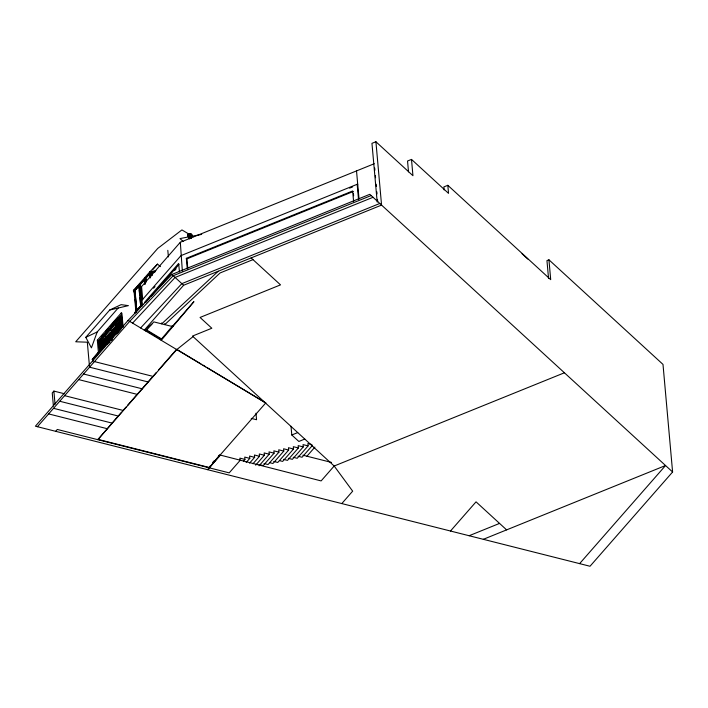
<?xml version="1.0" encoding="UTF-8"?>
<svg xmlns="http://www.w3.org/2000/svg" width="708" height="708" viewBox="0 0 708 708"><rect width="100%" height="100%" fill="white"/><g stroke="black" fill="none" stroke-linecap="round" stroke-linejoin="round"><path stroke-width="1.06" d="M190.859 238.339L190.806 235.667M118.218 307.962L97.191 331.964L91.421 347.849L85.792 337.335L109.713 310.016L121.121 304.652L128.405 305.635L109.713 310.016M188.797 238.454L188.655 234.791L188.213 235.64L188.797 238.454L189.47 238.853M191.328 234.994L190.877 235.852L191.381 234.596M190.797 238.578L191.195 237.693M161.132 339.424L172.725 325.707L172.805 326.645L153.804 321.883L145.786 331.079L145.706 330.14L161.132 339.424L161.212 340.362L193.93 301.661L172.265 326.512L172.186 325.574M174.681 270.456L176.115 268.81M134.901 293.475L133.378 290.643L149.698 272.022L157.53 264.119L160.495 266.642M147.6 275.456L149.025 273.837M152.565 269.792L157.53 264.119M138.741 286.041L140.724 305.962L136.803 310.431L134.83 290.51L138.741 286.041L139.131 288.183M141.945 303.13L140.264 284.306L144.184 279.837L144.759 284.067M146.078 282.28L145.706 278.094L149.822 273.677L145.91 278.147L146.184 281.288M136.803 310.431L135.033 290.563L138.945 286.094M141.866 300.042L140.467 284.359L144.388 279.89M374.311 163.707L180.319 242.26L141.573 286.598L142.724 299.44M98.403 352.186L97.341 340.247L121.272 312.936L121.873 313.086L123.13 327.193M101.571 336.265L103.023 334.61M105.926 331.3L108.094 328.813M110.271 326.335L117.528 318.051M64.534 393.772L53.87 391.082L52.242 392.94L53.41 406.1M99.474 350.726L98.598 340.884L120.351 316.051L121.431 325.946M99.678 350.77L98.793 340.929L120.546 316.104M100.2 349.947L99.421 341.247L120.086 317.662L120.9 317.865L115.731 323.76L116.608 333.548M100.917 349.062L100.235 341.451L115.731 323.76M101.341 343.07L104.766 339.159M116.838 325.37L120.263 321.467M106.908 337.274L110.333 333.362M112.076 331.371L115.501 327.459M101.439 344.176L104.864 340.265M116.935 326.485L120.36 322.574M107.005 338.38L110.43 334.468M112.174 332.486L115.599 328.574M101.536 345.283L104.961 341.371M117.032 327.592L120.457 323.68M107.103 339.486L110.537 335.574M112.271 333.592L115.696 329.68M101.633 346.389L105.058 342.477M117.13 328.698L120.555 324.786M107.209 340.592L110.634 336.681M112.368 334.698L115.793 330.786M153.583 288.2L155.017 286.554M101.731 347.495L105.156 343.584M117.236 329.804L120.661 325.892M110.731 337.787L92.235 359.452L92.845 359.611L110.829 338.893M112.475 335.804L115.9 331.893M92.235 359.452L108.873 340.459L111.961 339.999M117.333 330.91L120.758 326.999M112.572 336.911L115.997 332.999M117.431 332.017L120.856 328.105L120.165 320.352L116.74 324.264L117.528 333.123L120.953 329.211M107.2 344.07L108.643 342.415M142.007 304.245L134.724 312.564L134.786 313.317L142.804 304.157M672.6 471.997L369.806 194.311L171.858 274.465L128.068 320.414L35.4 426.198L590.021 566.258L672.6 471.997L662.998 364.408L548.939 259.801L546.957 260.606L548.541 278.377M149.388 298.272L145.777 302.387L144.759 302.13L178.673 263.429L179.434 271.952M150.831 296.625L178.965 264.509M37.427 426.712L129.688 321.388L173.221 275.713L371.16 195.558M55.666 431.314L57.295 429.446L229.197 472.864L240.074 460.448L239.862 458.129L244.933 459.404L244.72 457.085L249.791 458.368L249.579 456.049L254.65 457.324L254.438 455.005L259.509 456.288L259.296 453.97L264.367 455.244L264.155 452.925L269.226 454.209L269.013 451.89L274.084 453.164L273.872 450.846L278.943 452.129L278.731 449.801L283.802 451.084L283.589 448.766L288.66 450.04L288.448 447.721L293.519 449.005L293.307 446.686L298.378 447.96L298.165 445.642L303.236 446.925L303.024 444.606L308.095 445.881L307.883 443.562L311.936 444.589M377.196 202.072L371.957 143.343L375.913 141.742L381.559 205.099L183.62 285.253L144.273 330.167L151.848 324.131M193.063 336.61L176.673 349.672L97.819 439.686L117.316 417.012M118.767 415.357L121.661 412.056M123.829 409.578L125.997 407.1M127.449 405.454L152.043 377.373M153.494 375.718L156.388 372.417M158.557 369.939L176.637 349.292L201.028 363.974M212.71 462.457L214.09 460.873M208.718 468.413L219.701 454.934M207.594 367.93L265.757 402.932L219.453 455.784M220.135 455.412L207.63 469.687L220.108 455.04L321.122 480.918L334.176 466.014L564.418 372.78M243.481 461.058L244.933 459.404M246.163 462.501L249.791 458.368M249.57 463.12L254.65 457.324M252.977 463.731L259.509 456.288M255.659 465.174L264.367 455.244M259.075 465.793L269.226 454.209M274.084 453.164L263.208 465.581L259.155 464.554M278.943 452.129L268.066 464.536L264.013 463.519M283.802 451.084L272.925 463.501L269.881 462.731M288.66 450.04L277.784 462.457L273.731 461.439M293.519 449.005L282.642 461.421L279.598 460.651M298.378 447.96L287.501 460.377L283.448 459.35M303.236 446.925L292.36 459.342L288.306 458.315M308.095 445.881L297.218 458.297L293.165 457.271M312.228 445.668L302.077 457.253L298.024 456.235M306.936 456.218L314.91 447.111M341.796 503.574L352.673 491.157L334.176 466.014L192.479 336.07L211.825 328.238L200.063 317.45L280.518 284.873L251.128 257.916M450.483 531.018L476.041 501.839L506.609 529.876M579.604 563.63L665.547 465.528L483.325 539.31M132.582 323.131L175.097 277.439L373.045 197.284M140.6 327.963L181.85 283.634L379.798 203.479M133.378 290.643L138.308 285.678M218.232 271.235L161.707 323.866L161.628 322.928M85.792 337.335L97.191 331.964M444.137 189.939L443.863 186.912L447.819 185.31L448.536 193.373L411.498 159.406L407.543 161.008L408.516 171.876M357.77 184.823L357.177 184.284L180.974 255.632L141.627 300.555L142.113 306.033M349.575 188.142L352.646 186.894M187.284 268.978L186.337 258.323L352.655 190.974L353.611 201.63M186.337 258.323L186.921 258.863L353.248 191.514M252.986 259.624L220.091 272.943L164.752 324.627L164.663 323.689M291.015 426.269L291.793 434.986L297.723 432.588M304.776 439.057L298.847 441.456L291.793 434.986M469.139 535.726L499.556 523.407M149.698 272.022L155.893 270.562M152.202 275.536L151.919 272.394L155.052 271.668M151.919 272.394L155.114 271.792M134.75 292.2L134.909 296.431M188.116 235.454L188.682 234.534L190.425 234.18L191.39 234.737L191.249 237.738L189.231 237.614L188.673 234.392M188.673 236.906L179.991 238.578L183.133 241.455M190.85 236.49L201.7 234.392M111.917 339.442L108.828 339.893L110.094 340.769M97.341 340.247L97.943 340.398M99.421 341.247L100.235 341.451M94.465 361.593L153.229 376.435M89.571 367.178L148.335 382.019M83.588 374.01L142.352 388.851M251.234 418.375L256.561 419.729L255.986 413.207M78.694 379.594L137.458 394.436M302.882 455.191L331.494 462.421M64.623 395.666L123.387 410.498M59.729 401.25L118.493 416.092M53.534 408.321L112.289 423.163M48.64 413.914L107.395 428.747M210.966 465.466L209.48 466.607L210.347 466.59M97.784 439.314L209.232 467.457M190.558 234.41L191.266 234.817L191.133 237.516L190.682 237.26M188.611 233.897L181.921 229.923L157.734 248.428L75.712 341.778L87.323 342.203L89.456 366.16M191.461 235.587L193.364 236.711M188.284 235.817L188.983 236.233M188.877 238.384L189.328 238.649M146.14 329.645L161.548 338.928M202.904 365.107L205.718 366.797M128.068 320.414L265.757 402.932M447.819 185.31L550.709 279.669L548.939 259.801M522.062 253.774L527.823 259.057M375.913 141.742L412.95 175.708L411.498 159.406M171.858 274.465L183.62 285.253M374.7 168.026L374.895 170.194M375.373 175.602L375.567 177.761M376.143 184.248L376.337 186.416M376.824 191.824L377.019 193.983M377.497 199.391L377.691 201.55M356.522 170.902L359.027 198.948M357.177 184.284L358.54 199.497M353.434 193.638L353.628 195.771M218.931 455.341L219.055 456.651M190.417 234.029L190.567 237.339M186.921 258.863L187.779 268.447M180.319 242.26L182.345 270.996M167.805 250.331L168.398 256.933M151.99 272.518L152.176 274.615M150.264 271.447L150.742 276.801M149.919 274.722L150.193 277.863M149.618 273.624L149.99 277.81M144.83 277.651L145.397 284.085M144.184 279.837L144.556 284.014M139.387 283.864L141.299 305.281M139.317 290.28L139.786 295.51M139.972 297.599L140.529 303.874M135.405 299.519L135.591 301.608M135.184 299.572L135.555 303.75M135.936 307.936L136.308 312.122M133.954 290.068L135.865 311.493M121.272 312.936L122.528 327.043M120.351 316.051L121.422 328.078M120.086 317.662L121.041 328.37M116.139 323.866L116.431 327.123M116.82 331.477L117.015 333.645M116.094 334.105L115.404 326.353L111.979 330.264L112.669 338.017M110.97 329.76L111.846 339.548M110.926 339.999L110.236 332.256L106.811 336.167L107.306 341.699M109.483 340.61L109.678 342.752M105.802 335.654L106.483 343.265M105.403 335.557L106.173 344.256M105.253 344.69L104.669 338.052L101.235 341.964L101.828 348.601M92.792 359.044L93.031 361.753M53.87 391.082L55.047 404.233M188.832 236.339A2.159 1.248 -5.1 0 1 187.956 234.543A2.159 1.248 -5.1 0 1 191.24 234.171A2.159 1.248 -5.1 0 1 190.974 236.091M188.824 236.189A2.159 1.248 -5.1 0 1 187.947 234.392A2.159 1.248 -5.1 0 1 191.231 234.021A2.159 1.248 -5.1 0 1 190.965 235.95M190.257 234.375L188.886 234.649L189.372 237.428L190.381 237.224L190.257 234.375"/></g></svg>
